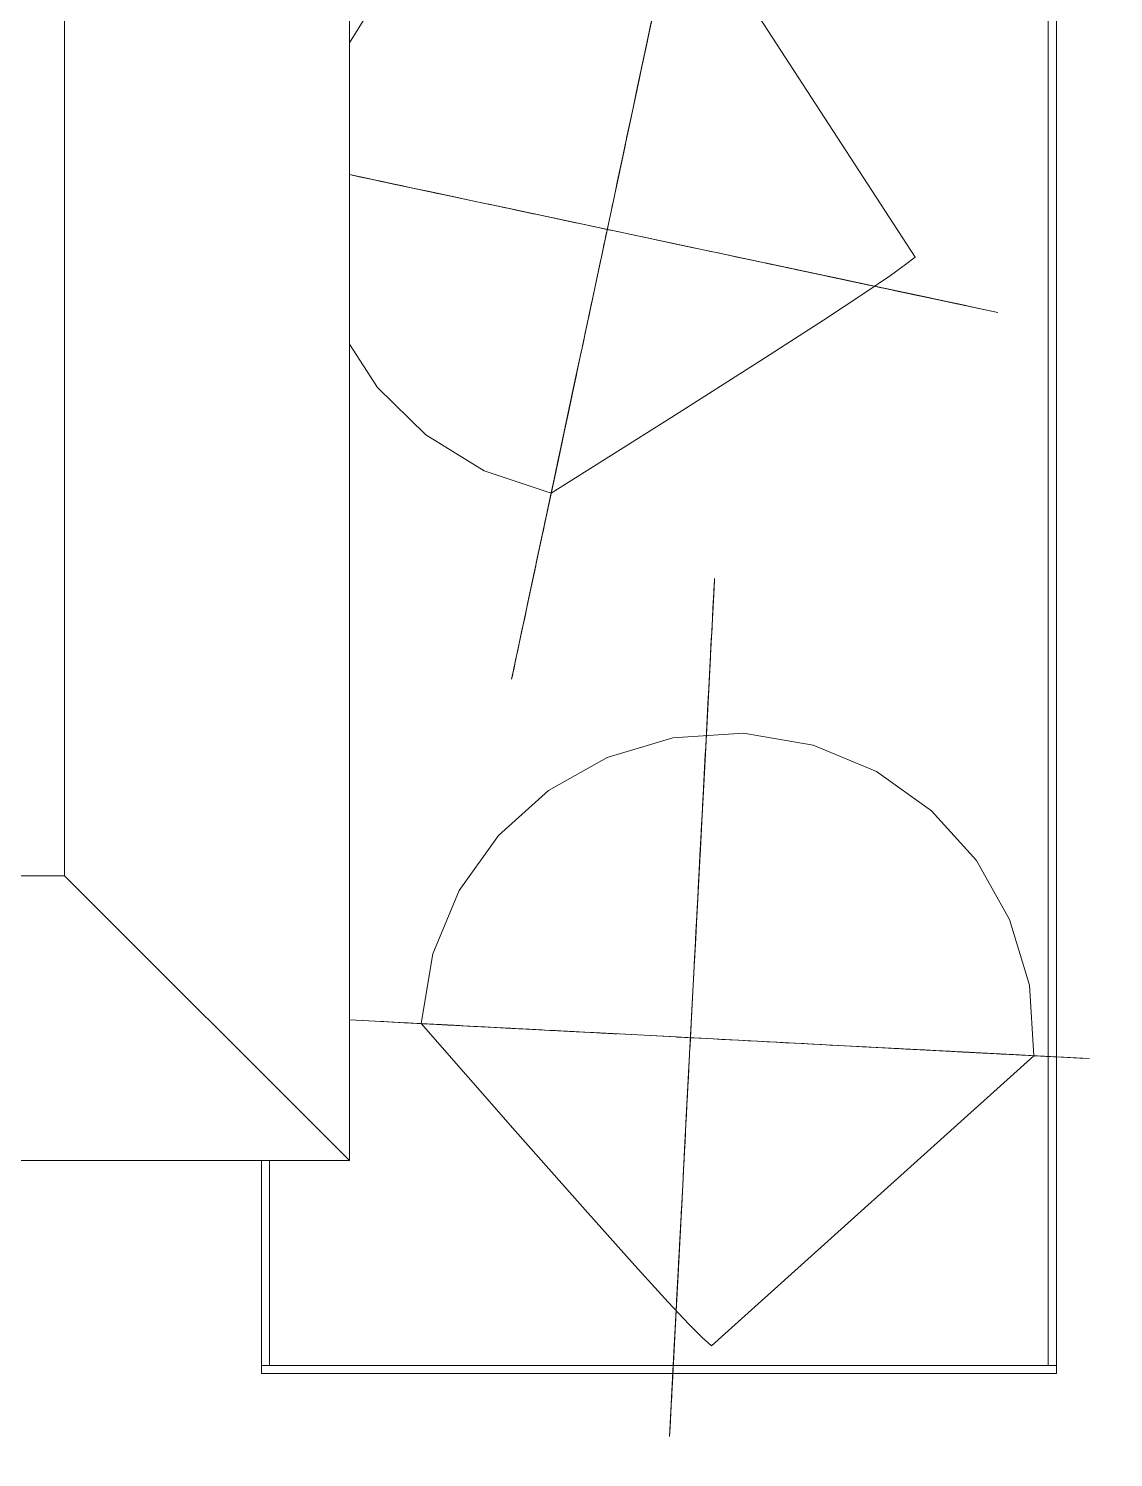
# Model space of a CAD drawing. Header units: inches. Extents: x -578 to 1873, y 397 to 1812.
# Drawn here: x 411 to 477.2, y 1370.8 to 1458 of the extents above; entities that cross this region are included whole.
import ezdxf

# ---------------------------------------------------------------- set-up
doc = ezdxf.new("R2010")
doc.units = ezdxf.units.IN
doc.header["$MEASUREMENT"] = 0
doc.layers.add('A-WALL', color=113, linetype='Continuous', lineweight=13)
doc.layers.add('L-PLNT', color=71, linetype='Continuous', lineweight=9)

# ---------------------------------------------------------------- blocks, each defined once
blk = doc.blocks.new('3D Cad File Example_dwg_RPC Shrub - Hydrangea 3_-9_-1394593-_3D_-V34-Level 1')
at = {"layer": 'L-PLNT'}
for p, q in [((2.256, 22.786), (2.256, 24.365)), ((2.256, 24.365), (2.256, 23.774)), ((2.256, 23.774), (2.256, 20.775)), ((2.256, 22.786), (2.256, 19.995)), ((2.256, 22.17), (2.256, 22.373)), ((2.256, 22.373), (2.256, 21.776)), ((2.256, 21.897), (2.256, 22.17)), ((2.256, 21.897), (2.256, 21.736)), ((2.256, 21.774), (2.256, 21.801)), ((2.256, 21.801), (2.256, 21.62)), ((2.256, 21.776), (2.256, 20.432)), ((2.256, 21.598), (2.256, 21.774)), ((2.256, 21.736), (2.256, 21.387)), ((2.256, 21.62), (2.256, 21.076)), ((2.256, 20.647), (2.256, 21.598)), ((2.256, 21.387), (2.256, 21.169)), ((2.256, 21.169), (2.256, 21.02)), ((2.256, 21.076), (2.256, 18.938)), ((2.256, 21.02), (2.256, 20.75)), ((2.256, 20.775), (2.256, 20.128)), ((2.256, 20.75), (2.256, 20.385)), ((2.256, 20.222), (2.256, 20.647)), ((2.256, 20.432), (2.256, 20.257)), ((2.256, 20.379), (2.256, 20.427)), ((2.256, 20.427), (2.256, 19.301)), ((2.256, 20.385), (2.256, 19.95)), ((2.256, 20.024), (2.256, 20.379)), ((2.256, 20.257), (2.256, 17.88)), ((2.256, 19.754), (2.256, 20.222)), ((2.256, 20.128), (2.256, 19.627)), ((2.256, 20.024), (2.256, 17.761)), ((2.256, 19.995), (2.256, 19.291)), ((2.256, 19.95), (2.256, 18.487)), ((2.256, 19.254), (2.256, 19.754)), ((2.256, 19.627), (2.256, 19.202)), ((2.256, 19.301), (2.256, 18.988)), ((2.256, 19.291), (2.256, 17.364)), ((2.256, 17.146), (2.256, 19.254)), ((2.256, 19.202), (2.256, 17.366)), ((2.256, 18.988), (2.256, 19.2)), ((2.256, 19.2), (2.256, 19.2)), ((2.256, 19.2), (2.256, 19.048)), ((0, 18.714), (-18.714, 0)), ((0.576, 18.234), (0, 18.714)), ((2.256, 19.048), (2.256, 18.533)), ((2.256, 18.487), (2.256, 18.938)), ((2.256, 18.533), (2.256, 18.294)), ((0.576, 18.234), (1.414, 17.48)), ((1.414, 17.48), (2.777, 16.178)), ((2.256, 18.294), (2.256, 18.147)), ((2.256, 18.147), (2.256, 18.038)), ((2.256, 18.038), (2.256, 17.936)), ((2.256, 17.936), (2.256, 17.834)), ((2.256, 17.761), (2.256, 17.88)), ((2.256, 17.834), (2.256, 17.724)), ((2.256, 17.724), (2.256, 17.6)), ((2.256, 17.6), (2.256, 17.453)), ((2.256, 17.453), (2.256, 17.277)), ((2.256, 17.366), (2.256, 16.963)), ((2.256, 17.364), (2.256, 16.662)), ((2.256, 17.277), (2.256, 17.07)), ((2.256, 17.103), (2.256, 17.221)), ((2.256, 17.221), (2.256, 17.016)), ((2.256, 16.998), (2.256, 17.146)), ((2.256, 17.103), (2.256, 16.72)), ((2.256, 17.07), (2.256, 16.962)), ((2.256, 17.016), (2.256, 13.16)), ((2.256, 16.767), (2.256, 16.998)), ((2.256, 16.963), (2.256, 16.619)), ((2.256, 16.962), (2.256, 16.92)), ((2.256, 16.92), (2.256, 16.913)), ((2.256, 16.913), (2.256, 16.908)), ((2.256, 16.908), (2.256, 16.871)), ((2.256, 16.871), (2.256, 16.77)), ((2.256, 16.77), (2.256, 16.281)), ((2.256, 16.619), (2.256, 16.767)), ((2.256, 16.72), (2.256, 14.646)), ((2.256, 16.662), (2.256, 15.867)), ((2.256, 15.989), (2.256, 16.318)), ((2.256, 16.318), (2.256, 14.119)), ((2.256, 16.281), (2.256, 15.823)), ((2.256, 9.851), (2.256, 16.093)), ((2.256, 16.093), (2.256, 15.588)), ((2.256, 14.387), (2.256, 15.989)), ((2.256, 15.867), (2.256, 15.819)), ((2.256, 15.823), (2.256, 15.372)), ((2.256, 15.819), (2.256, 15.437)), ((2.777, 16.178), (4.926, 14.053)), ((2.256, 15.588), (2.256, 14.441)), ((2.256, 15.437), (2.256, 14.387)), ((2.256, 15.372), (2.256, 14.905)), ((2.256, 14.905), (2.256, 14.396)), ((2.256, 14.646), (2.256, 13.16)), ((2.256, 14.069), (2.256, 14.589)), ((2.256, 14.589), (2.256, 14.319)), ((2.256, 11.731), (2.256, 14.441)), ((2.256, 14.396), (2.256, 13.822)), ((2.256, 14.319), (2.256, 13.631)), ((2.256, 14.119), (2.256, 13.769)), ((2.256, 14.069), (2.256, 13.606)), ((4.926, 14.053), (8.124, 10.831)), ((2.256, 13.16), (2.256, 13.822)), ((2.256, 13.769), (2.256, 13.431)), ((2.256, 13.631), (2.256, 12.669)), ((2.256, 13.606), (2.256, 11.731)), ((2.256, 12.142), (2.256, 13.431)), ((2.256, 13.16), (2.256, 12.738)), ((2.256, 12.738), (2.256, 12.418)), ((2.256, 12.669), (2.256, 9.008)), ((2.256, 12.418), (2.256, 12.128)), ((2.256, 11.818), (2.256, 12.142)), ((2.256, 12.128), (2.256, 11.797)), ((2.256, 11.765), (2.256, 11.882)), ((2.256, 11.882), (2.256, 11.818)), ((2.256, 11.797), (2.256, 11.354)), ((2.256, 10.91), (2.256, 11.765)), ((2.256, 11.354), (2.256, 10.73)), ((2.256, 10.649), (2.256, 10.91)), ((2.256, 9.851), (2.256, 10.73)), ((2.256, 10.497), (2.256, 10.649)), ((2.256, 10.169), (2.256, 10.497)), ((8.124, 10.831), (12.632, 6.238)), ((2.256, 10.169), (2.256, 9.434)), ((2.256, 9.434), (2.256, 6.395)), ((2.256, 9.008), (2.256, 8.518)), ((2.256, 8.518), (2.256, 8.004)), ((2.256, 8.004), (2.256, 7.47)), ((2.256, 7.47), (2.256, 6.92)), ((2.256, 6.92), (2.256, 6.359)), ((2.256, 6.395), (2.256, 5.274)), ((2.256, 6.359), (2.256, 5.789)), ((12.632, 6.238), (18.714, 0)), ((2.256, 5.216), (2.256, 5.789)), ((2.256, 5.274), (2.256, 4.683)), ((2.256, 5.216), (2.256, -6.293)), ((2.256, 4.683), (2.256, 4.096)), ((2.256, 4.096), (2.256, 3.519)), ((2.256, 3.519), (2.256, 2.955)), ((2.256, 2.955), (2.256, 2.41)), ((2.256, 2.41), (2.256, 1.888)), ((2.256, 1.395), (2.256, 1.888)), ((2.256, 0.637), (2.256, 1.407)), ((2.256, 1.407), (2.256, 1.395)), ((-20.53, 0), (-22.109, 0)), ((-22.109, 0), (-21.518, 0)), ((-21.518, 0), (-18.519, 0)), ((-20.53, 0), (-17.739, 0)), ((-19.914, 0), (-20.117, 0)), ((-20.117, 0), (-19.52, 0)), ((-19.641, 0), (-19.914, 0)), ((-19.641, 0), (-19.48, 0)), ((-19.518, 0), (-19.545, 0)), ((-19.545, 0), (-19.364, 0)), ((-19.52, 0), (-18.176, 0)), ((-19.342, 0), (-19.518, 0)), ((-19.48, 0), (-19.131, 0)), ((-19.364, 0), (-18.82, 0)), ((-18.391, 0), (-19.342, 0)), ((-19.131, 0), (-18.913, 0)), ((-18.913, 0), (-18.764, 0)), ((-18.82, 0), (-16.682, 0)), ((-18.764, 0), (-18.494, 0)), ((-18.714, 0), (-18.219, -4.288)), ((-18.519, 0), (-17.872, 0)), ((-18.494, 0), (-18.129, 0)), ((-17.966, 0), (-18.391, 0)), ((-18.176, 0), (-18.001, 0)), ((-18.129, 0), (-17.694, 0)), ((-17.498, 0), (-17.966, 0)), ((-17.872, 0), (-17.371, 0)), ((-17.739, 0), (-17.035, 0)), ((-17.694, 0), (-16.232, 0)), ((-16.998, 0), (-17.498, 0)), ((-17.371, 0), (-16.946, 0)), ((-17.035, 0), (-15.108, 0)), ((-14.89, 0), (-16.998, 0)), ((-16.946, 0), (-15.109, 0)), ((-16.232, 0), (-16.682, 0)), ((-15.109, 0), (-14.707, 0)), ((-15.108, 0), (-14.406, 0)), ((-14.742, 0), (-14.89, 0)), ((-14.511, 0), (-14.742, 0)), ((-14.707, 0), (-14.363, 0)), ((-14.363, 0), (-14.511, 0)), ((-14.406, 0), (-13.611, 0)), ((-13.733, 0), (-14.062, 0)), ((-14.062, 0), (-11.863, 0)), ((-12.131, 0), (-13.733, 0)), ((-13.611, 0), (-13.563, 0)), ((-13.563, 0), (-13.181, 0)), ((-13.181, 0), (-12.131, 0)), ((-11.863, 0), (-11.513, 0)), ((-11.513, 0), (-11.175, 0)), ((-9.886, 0), (-11.175, 0)), ((-9.562, 0), (-9.886, 0)), ((-9.509, 0), (-9.626, 0)), ((-9.626, 0), (-9.562, 0)), ((-8.654, 0), (-9.509, 0)), ((-8.393, 0), (-8.654, 0)), ((-8.241, 0), (-8.393, 0)), ((-7.913, 0), (-8.241, 0)), ((-7.913, 0), (-7.178, 0)), ((-7.178, 0), (-4.139, 0)), ((-4.139, 0), (-3.018, 0)), ((-3.018, 0), (-2.427, 0)), ((-2.427, 0), (-1.84, 0)), ((-1.84, 0), (-1.263, 0)), ((-1.263, 0), (-0.699, 0)), ((-0.699, 0), (-0.154, 0)), ((-0.154, 0), (0.367, 0)), ((0.861, 0), (0.367, 0)), ((1.619, 0), (0.849, 0)), ((0.849, 0), (0.861, 0)), ((1.651, 0), (1.607, 0)), ((1.607, 0), (1.619, 0)), ((1.651, 0), (1.724, 0)), ((2.278, 0), (1.724, 0)), ((2.256, 0.605), (2.256, 0.649)), ((2.256, 0.649), (2.256, 0.637)), ((2.256, 0.605), (2.256, 0.532)), ((2.256, -0.022), (2.256, 0.532)), ((2.626, 0), (2.278, 0)), ((3.083, 0), (2.626, 0)), ((3.057, 0), (3.083, 0)), ((3.057, 0), (3.117, 0)), ((3.117, 0), (3.873, 0)), ((3.873, 0), (4.31, 0)), ((7, 0), (4.31, 0)), ((7.051, 0), (7, 0)), ((7.101, 0), (7.051, 0)), ((7.167, 0), (7.099, 0)), ((7.099, 0), (7.445, 0)), ((7.141, 0), (7.101, 0)), ((7.167, 0), (7.141, 0)), ((7.445, 0), (7.645, 0)), ((7.645, 0), (7.961, 0)), ((7.961, 0), (8.356, 0)), ((9.235, 0), (8.356, 0)), ((9.645, 0), (9.235, 0)), ((9.987, 0), (9.645, 0)), ((13.468, 0), (9.987, 0)), ((13.413, 0), (12.961, 0)), ((12.961, 0), (13.006, 0)), ((13.235, 0), (13.006, 0)), ((13.339, 0), (13.235, 0)), ((13.558, 0), (13.339, 0)), ((15.867, 0), (13.376, 0)), ((13.376, 0), (13.413, 0)), ((13.468, 0), (13.686, 0)), ((14.799, 0), (13.558, 0)), ((17.371, 0), (13.686, 0)), ((15.002, 0), (14.799, 0)), ((15.516, 0), (15.002, 0)), ((15.266, 0), (15.868, 0)), ((15.516, 0), (17.678, 0)), ((16.705, 0), (15.867, 0)), ((16.172, 0), (15.868, 0)), ((16.6, 0), (16.172, 0)), ((16.483, 0), (16.179, 0)), ((16.351, 0), (16.179, 0)), ((16.888, 0), (16.351, 0)), ((16.692, 0), (16.483, 0)), ((17.183, 0), (16.6, 0)), ((17.071, 0), (16.692, 0)), ((17.467, 0), (16.705, 0)), ((18.609, 0), (16.888, 0)), ((17.106, 0), (17.058, 0)), ((17.058, 0), (17.154, 0)), ((19.168, 0), (17.071, 0)), ((17.32, 0), (17.106, 0)), ((17.154, 0), (17.371, 0)), ((17.402, 0), (17.183, 0)), ((17.721, 0), (17.32, 0)), ((17.675, 0), (17.402, 0)), ((19.766, 0), (17.467, 0)), ((18.943, 0), (17.675, 0)), ((20.379, 0), (17.678, 0)), ((18.333, 0), (17.721, 0)), ((18.714, 0), (18.219, -4.288)), ((18.333, 0), (19.176, 0)), ((20.454, 0), (18.609, 0)), ((19.214, 0), (18.943, 0)), ((19.56, 0), (19.168, 0)), ((19.176, 0), (19.472, 0)), ((23.06, 0), (19.214, 0)), ((19.472, 0), (19.638, 0)), ((19.989, 0), (19.56, 0)), ((19.638, 0), (19.853, 0)), ((19.853, 0), (19.766, 0)), ((25.507, 0), (19.989, 0)), ((20.419, 0), (20.379, 0)), ((20.419, 0), (21.097, 0)), ((20.454, 0), (20.986, 0)), ((20.986, 0), (21.166, 0)), ((21.166, 0), (21.097, 0)), ((23.237, 0), (23.06, 0)), ((24.87, 0), (23.237, 0)), ((28.964, 0), (24.87, 0)), ((25.718, 0), (25.507, 0)), ((26.162, 0), (25.718, 0)), ((26.579, 0), (26.162, 0)), ((26.977, 0), (26.579, 0)), ((27.362, 0), (26.977, 0)), ((28.501, 0), (27.362, 0)), ((29.13, 0), (28.501, 0)), ((29.757, 0), (28.964, 0)), ((29.433, 0), (29.13, 0)), ((29.702, 0), (29.403, 0)), ((29.403, 0), (29.611, 0)), ((29.854, 0), (29.433, 0)), ((30.098, 0), (29.611, 0)), ((29.702, 0), (29.854, 0)), ((29.757, 0), (30.306, 0)), ((30.306, 0), (30.098, 0)), ((-18.123, 0), (-18.171, 0)), ((-18.171, 0), (-17.045, 0)), ((-17.768, 0), (-18.123, 0)), ((-18.001, 0), (-15.624, 0)), ((-17.768, 0), (-15.505, 0)), ((-17.045, 0), (-16.732, 0)), ((-16.732, 0), (-16.944, 0)), ((-16.944, 0), (-16.944, 0)), ((-16.944, 0), (-16.792, 0)), ((-16.792, 0), (-16.277, 0)), ((-16.277, 0), (-16.038, 0)), ((-16.038, 0), (-15.891, 0)), ((-15.891, 0), (-15.782, 0)), ((-15.782, 0), (-15.68, 0)), ((-15.68, 0), (-15.578, 0)), ((-15.505, 0), (-15.624, 0)), ((-15.578, 0), (-15.468, 0)), ((-15.468, 0), (-15.344, 0)), ((-15.344, 0), (-15.197, 0)), ((-15.197, 0), (-15.021, 0)), ((-15.021, 0), (-14.814, 0)), ((-14.847, 0), (-14.965, 0)), ((-14.965, 0), (-14.76, 0)), ((-14.847, 0), (-14.464, 0)), ((-14.814, 0), (-14.706, 0)), ((-14.76, 0), (-10.904, 0)), ((-14.706, 0), (-14.664, 0)), ((-14.664, 0), (-14.657, 0)), ((-14.657, 0), (-14.652, 0)), ((-14.652, 0), (-14.615, 0)), ((-14.615, 0), (-14.514, 0)), ((-14.514, 0), (-14.025, 0)), ((-14.464, 0), (-12.39, 0)), ((-14.025, 0), (-13.567, 0)), ((-7.595, 0), (-13.837, 0)), ((-13.837, 0), (-13.332, 0)), ((-13.567, 0), (-13.116, 0)), ((-13.332, 0), (-12.185, 0)), ((-13.116, 0), (-12.648, 0)), ((-12.648, 0), (-12.14, 0)), ((-12.39, 0), (-10.904, 0)), ((-11.813, 0), (-12.333, 0)), ((-12.333, 0), (-12.063, 0)), ((-9.475, 0), (-12.185, 0)), ((-12.14, 0), (-11.566, 0)), ((-12.063, 0), (-11.375, 0)), ((-11.813, 0), (-11.35, 0)), ((-10.904, 0), (-11.566, 0)), ((-11.375, 0), (-10.413, 0)), ((-11.35, 0), (-9.475, 0)), ((-10.904, 0), (-10.482, 0)), ((-10.482, 0), (-10.162, 0)), ((-10.413, 0), (-6.753, 0)), ((-10.162, 0), (-9.872, 0)), ((-9.872, 0), (-9.541, 0)), ((-9.541, 0), (-9.098, 0)), ((-9.098, 0), (-8.474, 0)), ((-7.595, 0), (-8.474, 0)), ((-6.753, 0), (-6.262, 0)), ((-6.262, 0), (-5.748, 0)), ((-5.748, 0), (-5.214, 0)), ((-5.214, 0), (-4.664, 0)), ((-4.664, 0), (-4.103, 0)), ((-4.103, 0), (-3.533, 0)), ((-2.96, 0), (-3.533, 0)), ((-2.96, 0), (8.549, 0)), ((2.256, -0.37), (2.256, -0.022)), ((2.256, -0.827), (2.256, -0.37)), ((2.256, -0.801), (2.256, -0.827)), ((2.256, -0.801), (2.256, -0.861)), ((2.256, -0.861), (2.256, -1.617)), ((6.939, 0), (6.745, 0)), ((6.745, 0), (6.749, 0)), ((6.749, 0), (7.061, 0)), ((8.363, 0), (6.939, 0)), ((7.061, 0), (7.298, 0)), ((7.298, 0), (7.499, 0)), ((7.499, 0), (7.701, 0)), ((7.701, 0), (7.944, 0)), ((7.944, 0), (8.266, 0)), ((8.266, 0), (8.704, 0)), ((8.549, 0), (8.363, 0)), ((8.704, 0), (9.059, 0)), ((9.364, 0), (9.059, 0)), ((10.178, 0), (9.364, 0)), ((10.483, 0), (10.178, 0)), ((10.838, 0), (10.483, 0)), ((12.5, 0), (10.838, 0)), ((11.779, 0), (11.318, 0)), ((11.318, 0), (11.702, 0)), ((11.702, 0), (12.17, 0)), ((12.083, 0), (11.779, 0)), ((12.767, 0), (12.083, 0)), ((12.708, 0), (12.17, 0)), ((12.94, 0), (12.5, 0)), ((12.708, 0), (15.266, 0)), ((13.157, 0), (12.767, 0)), ((13.361, 0), (12.94, 0)), ((13.748, 0), (13.157, 0)), ((13.361, 0), (13.748, 0)), ((2.256, -1.617), (2.256, -2.054)), ((2.256, -4.744), (2.256, -2.054)), ((-18.219, -4.288), (-16.81, -8.226)), ((18.219, -4.288), (16.81, -8.226)), ((2.256, -4.683), (2.256, -4.489)), ((2.256, -4.489), (2.256, -4.493)), ((2.256, -4.493), (2.256, -4.805)), ((2.256, -6.107), (2.256, -4.683)), ((2.256, -4.795), (2.256, -4.744)), ((2.256, -4.845), (2.256, -4.795)), ((2.256, -4.805), (2.256, -5.042)), ((2.256, -4.911), (2.256, -4.843)), ((2.256, -4.843), (2.256, -5.189)), ((2.256, -4.885), (2.256, -4.845)), ((2.256, -4.911), (2.256, -4.885)), ((2.256, -5.042), (2.256, -5.243)), ((2.256, -5.189), (2.256, -5.389)), ((2.256, -5.243), (2.256, -5.445)), ((2.256, -5.389), (2.256, -5.705)), ((2.256, -5.445), (2.256, -5.688)), ((2.256, -5.688), (2.256, -6.01)), ((2.256, -5.705), (2.256, -6.1)), ((2.256, -6.01), (2.256, -6.448)), ((2.256, -6.979), (2.256, -6.1)), ((2.256, -6.293), (2.256, -6.107)), ((2.256, -6.448), (2.256, -6.803)), ((2.256, -7.108), (2.256, -6.803)), ((2.256, -7.389), (2.256, -6.979)), ((2.256, -7.922), (2.256, -7.108)), ((2.256, -7.732), (2.256, -7.389)), ((2.256, -11.212), (2.256, -7.732)), ((-16.81, -8.226), (-14.6, -11.701)), ((2.256, -8.227), (2.256, -7.922)), ((2.256, -8.582), (2.256, -8.227)), ((2.256, -10.244), (2.256, -8.582)), ((14.6, -11.701), (16.81, -8.226)), ((2.256, -9.523), (2.256, -9.062)), ((2.256, -9.062), (2.256, -9.446)), ((2.256, -9.446), (2.256, -9.914)), ((2.256, -9.827), (2.256, -9.523)), ((2.256, -10.511), (2.256, -9.827)), ((2.256, -10.452), (2.256, -9.914)), ((2.256, -10.684), (2.256, -10.244)), ((2.256, -10.452), (2.256, -13.01)), ((2.256, -10.901), (2.256, -10.511)), ((2.256, -11.105), (2.256, -10.684)), ((2.256, -11.157), (2.256, -10.705)), ((2.256, -10.705), (2.256, -10.75)), ((2.256, -10.979), (2.256, -10.75)), ((2.256, -11.491), (2.256, -10.901)), ((2.256, -11.083), (2.256, -10.979)), ((2.256, -11.302), (2.256, -11.083)), ((2.256, -11.105), (2.256, -11.491)), ((2.256, -13.611), (2.256, -11.12)), ((2.256, -11.12), (2.256, -11.157)), ((2.256, -11.212), (2.256, -11.43)), ((2.256, -12.543), (2.256, -11.302)), ((-14.6, -11.701), (-11.701, -14.6)), ((2.256, -15.115), (2.256, -11.43)), ((12.376, -13.924), (14.6, -11.701)), ((2.256, -12.746), (2.256, -12.543)), ((2.256, -13.26), (2.256, -12.746)), ((2.256, -13.01), (2.256, -13.612)), ((2.256, -13.26), (2.256, -15.422)), ((2.256, -14.448), (2.256, -13.611)), ((2.256, -13.916), (2.256, -13.612)), ((2.256, -14.344), (2.256, -13.916)), ((2.256, -14.227), (2.256, -13.923)), ((2.256, -14.095), (2.256, -13.923)), ((-11.701, -14.6), (-8.226, -16.81)), ((2.256, -14.632), (2.256, -14.095)), ((2.256, -14.436), (2.256, -14.227)), ((2.256, -14.927), (2.256, -14.344)), ((2.256, -14.815), (2.256, -14.436)), ((2.256, -15.211), (2.256, -14.448)), ((2.256, -16.075), (2.256, -14.632)), ((2.256, -14.85), (2.256, -14.802)), ((2.256, -14.802), (2.256, -14.898)), ((2.256, -16.075), (2.256, -14.815)), ((2.256, -15.064), (2.256, -14.85)), ((2.256, -14.898), (2.256, -15.115)), ((2.256, -15.147), (2.256, -14.927)), ((2.256, -15.465), (2.256, -15.064)), ((2.256, -15.419), (2.256, -15.147)), ((2.256, -16.075), (2.256, -15.211)), ((2.256, -16.075), (2.256, -15.419)), ((2.256, -16.075), (2.256, -15.422)), ((2.256, -16.075), (2.256, -15.465)), ((-8.226, -16.81), (-5.608, -17.747))]:
    blk.add_line(p, q, dxfattribs=at)
blk = doc.blocks.new('3D Cad File Example_dwg_RPC Shrub - Hydrangea 3_-9_-1394593-_3D_-V40-Level 1')
at = {"layer": 'L-PLNT'}
for p, q in [((2.256, 22.786), (2.256, 24.365)), ((2.256, 24.365), (2.256, 23.774)), ((2.256, 23.774), (2.256, 20.775)), ((2.256, 22.786), (2.256, 19.995)), ((2.256, 22.17), (2.256, 22.373)), ((2.256, 22.373), (2.256, 21.776)), ((2.256, 21.897), (2.256, 22.17)), ((2.256, 21.897), (2.256, 21.736)), ((2.256, 21.774), (2.256, 21.801)), ((2.256, 21.801), (2.256, 21.62)), ((2.256, 21.776), (2.256, 20.432)), ((2.256, 21.598), (2.256, 21.774)), ((2.256, 21.736), (2.256, 21.387)), ((2.256, 21.62), (2.256, 21.076)), ((2.256, 20.647), (2.256, 21.598)), ((2.256, 21.387), (2.256, 21.169)), ((2.256, 21.169), (2.256, 21.02)), ((2.256, 21.076), (2.256, 18.938)), ((2.256, 21.02), (2.256, 20.75)), ((2.256, 20.775), (2.256, 20.128)), ((2.256, 20.75), (2.256, 20.385)), ((2.256, 20.222), (2.256, 20.647)), ((2.256, 20.432), (2.256, 20.257)), ((2.256, 20.379), (2.256, 20.427)), ((2.256, 20.427), (2.256, 19.301)), ((2.256, 20.385), (2.256, 19.95)), ((2.256, 20.024), (2.256, 20.379)), ((2.256, 20.257), (2.256, 17.88)), ((2.256, 19.754), (2.256, 20.222)), ((2.256, 20.128), (2.256, 19.627)), ((2.256, 20.024), (2.256, 17.761)), ((2.256, 19.995), (2.256, 19.291)), ((2.256, 19.95), (2.256, 18.487)), ((2.256, 19.254), (2.256, 19.754)), ((2.256, 19.627), (2.256, 19.202)), ((2.256, 19.301), (2.256, 18.988)), ((2.256, 19.291), (2.256, 17.364)), ((2.256, 17.146), (2.256, 19.254)), ((2.256, 19.202), (2.256, 17.366)), ((2.256, 18.988), (2.256, 19.2)), ((2.256, 19.2), (2.256, 19.2)), ((2.256, 19.2), (2.256, 19.048)), ((0, 18.714), (-18.714, 0)), ((0.576, 18.234), (0, 18.714)), ((2.256, 19.048), (2.256, 18.533)), ((2.256, 18.487), (2.256, 18.938)), ((2.256, 18.533), (2.256, 18.294)), ((0.576, 18.234), (1.414, 17.48)), ((1.414, 17.48), (2.777, 16.178)), ((2.256, 18.294), (2.256, 18.147)), ((2.256, 18.147), (2.256, 18.038)), ((2.256, 18.038), (2.256, 17.936)), ((2.256, 17.936), (2.256, 17.834)), ((2.256, 17.761), (2.256, 17.88)), ((2.256, 17.834), (2.256, 17.724)), ((2.256, 17.724), (2.256, 17.6)), ((2.256, 17.6), (2.256, 17.453)), ((2.256, 17.453), (2.256, 17.277)), ((2.256, 17.366), (2.256, 16.963)), ((2.256, 17.364), (2.256, 16.662)), ((2.256, 17.277), (2.256, 17.07)), ((2.256, 17.103), (2.256, 17.221)), ((2.256, 17.221), (2.256, 17.016)), ((2.256, 16.998), (2.256, 17.146)), ((2.256, 17.103), (2.256, 16.72)), ((2.256, 17.07), (2.256, 16.962)), ((2.256, 17.016), (2.256, 13.16)), ((2.256, 16.767), (2.256, 16.998)), ((2.256, 16.963), (2.256, 16.619)), ((2.256, 16.962), (2.256, 16.92)), ((2.256, 16.92), (2.256, 16.913)), ((2.256, 16.913), (2.256, 16.908)), ((2.256, 16.908), (2.256, 16.871)), ((2.256, 16.871), (2.256, 16.77)), ((2.256, 16.77), (2.256, 16.281)), ((2.256, 16.619), (2.256, 16.767)), ((2.256, 16.72), (2.256, 14.646)), ((2.256, 16.662), (2.256, 15.867)), ((2.256, 15.989), (2.256, 16.318)), ((2.256, 16.318), (2.256, 14.119)), ((2.256, 16.281), (2.256, 15.823)), ((2.256, 9.851), (2.256, 16.093)), ((2.256, 16.093), (2.256, 15.588)), ((2.256, 14.387), (2.256, 15.989)), ((2.256, 15.867), (2.256, 15.819)), ((2.256, 15.823), (2.256, 15.372)), ((2.256, 15.819), (2.256, 15.437)), ((2.777, 16.178), (4.926, 14.053)), ((2.256, 15.588), (2.256, 14.441)), ((2.256, 15.437), (2.256, 14.387)), ((2.256, 15.372), (2.256, 14.905)), ((2.256, 14.905), (2.256, 14.396)), ((2.256, 14.646), (2.256, 13.16)), ((2.256, 14.069), (2.256, 14.589)), ((2.256, 14.589), (2.256, 14.319)), ((2.256, 11.731), (2.256, 14.441)), ((2.256, 14.396), (2.256, 13.822)), ((2.256, 14.319), (2.256, 13.631)), ((2.256, 14.119), (2.256, 13.769)), ((2.256, 14.069), (2.256, 13.606)), ((4.926, 14.053), (8.124, 10.831)), ((2.256, 13.16), (2.256, 13.822)), ((2.256, 13.769), (2.256, 13.431)), ((2.256, 13.631), (2.256, 12.669)), ((2.256, 13.606), (2.256, 11.731)), ((2.256, 12.142), (2.256, 13.431)), ((2.256, 13.16), (2.256, 12.738)), ((2.256, 12.738), (2.256, 12.418)), ((2.256, 12.669), (2.256, 9.008)), ((2.256, 12.418), (2.256, 12.128)), ((2.256, 11.818), (2.256, 12.142)), ((2.256, 12.128), (2.256, 11.797)), ((2.256, 11.765), (2.256, 11.882)), ((2.256, 11.882), (2.256, 11.818)), ((2.256, 11.797), (2.256, 11.354)), ((2.256, 10.91), (2.256, 11.765)), ((2.256, 11.354), (2.256, 10.73)), ((2.256, 10.649), (2.256, 10.91)), ((2.256, 9.851), (2.256, 10.73)), ((2.256, 10.497), (2.256, 10.649)), ((2.256, 10.169), (2.256, 10.497)), ((8.124, 10.831), (12.632, 6.238)), ((2.256, 10.169), (2.256, 9.434)), ((2.256, 9.434), (2.256, 6.395)), ((2.256, 9.008), (2.256, 8.518)), ((2.256, 8.518), (2.256, 8.004)), ((2.256, 8.004), (2.256, 7.47)), ((2.256, 7.47), (2.256, 6.92)), ((2.256, 6.92), (2.256, 6.359)), ((2.256, 6.395), (2.256, 5.274)), ((2.256, 6.359), (2.256, 5.789)), ((12.632, 6.238), (18.714, 0)), ((2.256, 5.216), (2.256, 5.789)), ((2.256, 5.274), (2.256, 4.683)), ((2.256, 5.216), (2.256, -6.293)), ((2.256, 4.683), (2.256, 4.096)), ((2.256, 4.096), (2.256, 3.519)), ((2.256, 3.519), (2.256, 2.955)), ((2.256, 2.955), (2.256, 2.41)), ((2.256, 2.41), (2.256, 1.888)), ((2.256, 1.395), (2.256, 1.888)), ((2.256, 0.637), (2.256, 1.407)), ((2.256, 1.407), (2.256, 1.395)), ((-20.53, 0), (-22.109, 0)), ((-22.109, 0), (-21.518, 0)), ((-21.518, 0), (-18.519, 0)), ((-20.53, 0), (-17.739, 0)), ((-19.914, 0), (-20.117, 0)), ((-20.117, 0), (-19.52, 0)), ((-19.641, 0), (-19.914, 0)), ((-19.641, 0), (-19.48, 0)), ((-19.518, 0), (-19.545, 0)), ((-19.545, 0), (-19.364, 0)), ((-19.52, 0), (-18.176, 0)), ((-19.342, 0), (-19.518, 0)), ((-19.48, 0), (-19.131, 0)), ((-19.364, 0), (-18.82, 0)), ((-18.391, 0), (-19.342, 0)), ((-19.131, 0), (-18.913, 0)), ((-18.913, 0), (-18.764, 0)), ((-18.82, 0), (-16.682, 0)), ((-18.764, 0), (-18.494, 0)), ((-18.519, 0), (-17.872, 0)), ((-18.494, 0), (-18.129, 0)), ((-17.966, 0), (-18.391, 0)), ((-18.176, 0), (-18.001, 0)), ((-18.129, 0), (-17.694, 0)), ((-17.498, 0), (-17.966, 0)), ((-17.872, 0), (-17.371, 0)), ((-17.739, 0), (-17.035, 0)), ((-17.694, 0), (-16.232, 0)), ((-16.998, 0), (-17.498, 0)), ((-17.371, 0), (-16.946, 0)), ((-17.035, 0), (-15.108, 0)), ((-14.89, 0), (-16.998, 0)), ((-16.946, 0), (-15.109, 0)), ((-16.232, 0), (-16.682, 0)), ((-15.109, 0), (-14.707, 0)), ((-15.108, 0), (-14.406, 0)), ((-14.742, 0), (-14.89, 0)), ((-14.511, 0), (-14.742, 0)), ((-14.707, 0), (-14.363, 0)), ((-14.363, 0), (-14.511, 0)), ((-14.406, 0), (-13.611, 0)), ((-13.733, 0), (-14.062, 0)), ((-14.062, 0), (-11.863, 0)), ((-12.131, 0), (-13.733, 0)), ((-13.611, 0), (-13.563, 0)), ((-13.563, 0), (-13.181, 0)), ((-13.181, 0), (-12.131, 0)), ((-11.863, 0), (-11.513, 0)), ((-11.513, 0), (-11.175, 0)), ((-9.886, 0), (-11.175, 0)), ((-9.562, 0), (-9.886, 0)), ((-9.509, 0), (-9.626, 0)), ((-9.626, 0), (-9.562, 0)), ((-8.654, 0), (-9.509, 0)), ((-8.393, 0), (-8.654, 0)), ((-8.241, 0), (-8.393, 0)), ((-7.913, 0), (-8.241, 0)), ((-7.913, 0), (-7.178, 0)), ((-7.178, 0), (-4.139, 0)), ((-4.139, 0), (-3.018, 0)), ((-3.018, 0), (-2.427, 0)), ((-2.427, 0), (-1.84, 0)), ((-1.84, 0), (-1.263, 0)), ((-1.263, 0), (-0.699, 0)), ((-0.699, 0), (-0.154, 0)), ((-0.154, 0), (0.367, 0)), ((0.861, 0), (0.367, 0)), ((1.619, 0), (0.849, 0)), ((0.849, 0), (0.861, 0)), ((1.651, 0), (1.607, 0)), ((1.607, 0), (1.619, 0)), ((1.651, 0), (1.724, 0)), ((2.278, 0), (1.724, 0)), ((2.256, 0.605), (2.256, 0.649)), ((2.256, 0.649), (2.256, 0.637)), ((2.256, 0.605), (2.256, 0.532)), ((2.256, -0.022), (2.256, 0.532)), ((2.626, 0), (2.278, 0)), ((3.083, 0), (2.626, 0)), ((3.057, 0), (3.083, 0)), ((3.057, 0), (3.117, 0)), ((3.117, 0), (3.873, 0)), ((3.873, 0), (4.31, 0)), ((7, 0), (4.31, 0)), ((7.051, 0), (7, 0)), ((7.101, 0), (7.051, 0)), ((7.167, 0), (7.099, 0)), ((7.099, 0), (7.445, 0)), ((7.141, 0), (7.101, 0)), ((7.167, 0), (7.141, 0)), ((7.445, 0), (7.645, 0)), ((7.645, 0), (7.961, 0)), ((7.961, 0), (8.356, 0)), ((9.235, 0), (8.356, 0)), ((9.645, 0), (9.235, 0)), ((9.987, 0), (9.645, 0)), ((13.468, 0), (9.987, 0)), ((13.413, 0), (12.961, 0)), ((12.961, 0), (13.006, 0)), ((13.235, 0), (13.006, 0)), ((13.339, 0), (13.235, 0)), ((13.558, 0), (13.339, 0)), ((15.867, 0), (13.376, 0)), ((13.376, 0), (13.413, 0)), ((13.468, 0), (13.686, 0)), ((14.799, 0), (13.558, 0)), ((17.371, 0), (13.686, 0)), ((15.002, 0), (14.799, 0)), ((15.516, 0), (15.002, 0)), ((15.266, 0), (15.868, 0)), ((15.516, 0), (17.678, 0)), ((16.705, 0), (15.867, 0)), ((16.172, 0), (15.868, 0)), ((16.6, 0), (16.172, 0)), ((16.483, 0), (16.179, 0)), ((16.351, 0), (16.179, 0)), ((16.888, 0), (16.351, 0)), ((16.692, 0), (16.483, 0)), ((17.183, 0), (16.6, 0)), ((17.071, 0), (16.692, 0)), ((17.467, 0), (16.705, 0)), ((18.609, 0), (16.888, 0)), ((17.106, 0), (17.058, 0)), ((17.058, 0), (17.154, 0)), ((19.168, 0), (17.071, 0)), ((17.32, 0), (17.106, 0)), ((17.154, 0), (17.371, 0)), ((17.402, 0), (17.183, 0)), ((17.721, 0), (17.32, 0)), ((17.675, 0), (17.402, 0)), ((19.766, 0), (17.467, 0)), ((18.943, 0), (17.675, 0)), ((20.379, 0), (17.678, 0)), ((18.333, 0), (17.721, 0)), ((18.714, 0), (18.219, -4.288)), ((18.333, 0), (19.176, 0)), ((20.454, 0), (18.609, 0)), ((19.214, 0), (18.943, 0)), ((19.56, 0), (19.168, 0)), ((19.176, 0), (19.472, 0)), ((23.06, 0), (19.214, 0)), ((19.472, 0), (19.638, 0)), ((19.989, 0), (19.56, 0)), ((19.638, 0), (19.853, 0)), ((19.853, 0), (19.766, 0)), ((23.085, 0), (19.989, 0)), ((20.419, 0), (20.379, 0)), ((20.419, 0), (21.097, 0)), ((20.454, 0), (20.986, 0)), ((20.986, 0), (21.166, 0)), ((21.166, 0), (21.097, 0)), ((-18.714, 0), (-18.219, -4.288)), ((-18.123, 0), (-18.171, 0)), ((-18.171, 0), (-17.045, 0)), ((-17.768, 0), (-18.123, 0)), ((-18.001, 0), (-15.624, 0)), ((-17.768, 0), (-15.505, 0)), ((-17.045, 0), (-16.732, 0)), ((-16.732, 0), (-16.944, 0)), ((-16.944, 0), (-16.944, 0)), ((-16.944, 0), (-16.792, 0)), ((-16.792, 0), (-16.277, 0)), ((-16.277, 0), (-16.038, 0)), ((-16.038, 0), (-15.891, 0)), ((-15.891, 0), (-15.782, 0)), ((-15.782, 0), (-15.68, 0)), ((-15.68, 0), (-15.578, 0)), ((-15.505, 0), (-15.624, 0)), ((-15.578, 0), (-15.468, 0)), ((-15.468, 0), (-15.344, 0)), ((-15.344, 0), (-15.197, 0)), ((-15.197, 0), (-15.021, 0)), ((-15.021, 0), (-14.814, 0)), ((-14.847, 0), (-14.965, 0)), ((-14.965, 0), (-14.76, 0)), ((-14.847, 0), (-14.464, 0)), ((-14.814, 0), (-14.706, 0)), ((-14.76, 0), (-10.904, 0)), ((-14.706, 0), (-14.664, 0)), ((-14.664, 0), (-14.657, 0)), ((-14.657, 0), (-14.652, 0)), ((-14.652, 0), (-14.615, 0)), ((-14.615, 0), (-14.514, 0)), ((-14.514, 0), (-14.025, 0)), ((-14.464, 0), (-12.39, 0)), ((-14.025, 0), (-13.567, 0)), ((-7.595, 0), (-13.837, 0)), ((-13.837, 0), (-13.332, 0)), ((-13.567, 0), (-13.116, 0)), ((-13.332, 0), (-12.185, 0)), ((-13.116, 0), (-12.648, 0)), ((-12.648, 0), (-12.14, 0)), ((-12.39, 0), (-10.904, 0)), ((-11.813, 0), (-12.333, 0)), ((-12.333, 0), (-12.063, 0)), ((-9.475, 0), (-12.185, 0)), ((-12.14, 0), (-11.566, 0)), ((-12.063, 0), (-11.375, 0)), ((-11.813, 0), (-11.35, 0)), ((-10.904, 0), (-11.566, 0)), ((-11.375, 0), (-10.413, 0)), ((-11.35, 0), (-9.475, 0)), ((-10.904, 0), (-10.482, 0)), ((-10.482, 0), (-10.162, 0)), ((-10.413, 0), (-6.753, 0)), ((-10.162, 0), (-9.872, 0)), ((-9.872, 0), (-9.541, 0)), ((-9.541, 0), (-9.098, 0)), ((-9.098, 0), (-8.474, 0)), ((-7.595, 0), (-8.474, 0)), ((-6.753, 0), (-6.262, 0)), ((-6.262, 0), (-5.748, 0)), ((-5.748, 0), (-5.214, 0)), ((-5.214, 0), (-4.664, 0)), ((-4.664, 0), (-4.103, 0)), ((-4.103, 0), (-3.533, 0)), ((-2.96, 0), (-3.533, 0)), ((-2.96, 0), (8.549, 0)), ((2.256, -0.37), (2.256, -0.022)), ((2.256, -0.827), (2.256, -0.37)), ((2.256, -0.801), (2.256, -0.827)), ((2.256, -0.801), (2.256, -0.861)), ((2.256, -0.861), (2.256, -1.617)), ((6.939, 0), (6.745, 0)), ((6.745, 0), (6.749, 0)), ((6.749, 0), (7.061, 0)), ((8.363, 0), (6.939, 0)), ((7.061, 0), (7.298, 0)), ((7.298, 0), (7.499, 0)), ((7.499, 0), (7.701, 0)), ((7.701, 0), (7.944, 0)), ((7.944, 0), (8.266, 0)), ((8.266, 0), (8.704, 0)), ((8.549, 0), (8.363, 0)), ((8.704, 0), (9.059, 0)), ((9.364, 0), (9.059, 0)), ((10.178, 0), (9.364, 0)), ((10.483, 0), (10.178, 0)), ((10.838, 0), (10.483, 0)), ((12.5, 0), (10.838, 0)), ((11.779, 0), (11.318, 0)), ((11.318, 0), (11.702, 0)), ((11.702, 0), (12.17, 0)), ((12.083, 0), (11.779, 0)), ((12.767, 0), (12.083, 0)), ((12.708, 0), (12.17, 0)), ((12.94, 0), (12.5, 0)), ((12.708, 0), (15.266, 0)), ((13.157, 0), (12.767, 0)), ((13.361, 0), (12.94, 0)), ((13.748, 0), (13.157, 0)), ((13.361, 0), (13.748, 0)), ((2.256, -1.617), (2.256, -2.054)), ((2.256, -4.744), (2.256, -2.054)), ((-18.219, -4.288), (-16.81, -8.226)), ((18.219, -4.288), (16.81, -8.226)), ((2.256, -4.683), (2.256, -4.489)), ((2.256, -4.489), (2.256, -4.493)), ((2.256, -4.493), (2.256, -4.805)), ((2.256, -6.107), (2.256, -4.683)), ((2.256, -4.795), (2.256, -4.744)), ((2.256, -4.845), (2.256, -4.795)), ((2.256, -4.805), (2.256, -5.042)), ((2.256, -4.911), (2.256, -4.843)), ((2.256, -4.843), (2.256, -5.189)), ((2.256, -4.885), (2.256, -4.845)), ((2.256, -4.911), (2.256, -4.885)), ((2.256, -5.042), (2.256, -5.243)), ((2.256, -5.189), (2.256, -5.389)), ((2.256, -5.243), (2.256, -5.445)), ((2.256, -5.389), (2.256, -5.705)), ((2.256, -5.445), (2.256, -5.688)), ((2.256, -5.688), (2.256, -6.01)), ((2.256, -5.705), (2.256, -6.1)), ((2.256, -6.01), (2.256, -6.448)), ((2.256, -6.979), (2.256, -6.1)), ((2.256, -6.293), (2.256, -6.107)), ((2.256, -6.448), (2.256, -6.803)), ((2.256, -7.108), (2.256, -6.803)), ((2.256, -7.389), (2.256, -6.979)), ((2.256, -7.922), (2.256, -7.108)), ((2.256, -7.732), (2.256, -7.389)), ((2.256, -11.212), (2.256, -7.732)), ((-16.81, -8.226), (-14.6, -11.701)), ((2.256, -8.227), (2.256, -7.922)), ((2.256, -8.582), (2.256, -8.227)), ((2.256, -10.244), (2.256, -8.582)), ((14.6, -11.701), (16.81, -8.226)), ((2.256, -9.523), (2.256, -9.062)), ((2.256, -9.062), (2.256, -9.446)), ((2.256, -9.446), (2.256, -9.914)), ((2.256, -9.827), (2.256, -9.523)), ((2.256, -10.511), (2.256, -9.827)), ((2.256, -10.452), (2.256, -9.914)), ((2.256, -10.684), (2.256, -10.244)), ((2.256, -10.452), (2.256, -13.01)), ((2.256, -10.901), (2.256, -10.511)), ((2.256, -11.105), (2.256, -10.684)), ((2.256, -11.157), (2.256, -10.705)), ((2.256, -10.705), (2.256, -10.75)), ((2.256, -10.979), (2.256, -10.75)), ((2.256, -11.491), (2.256, -10.901)), ((2.256, -11.083), (2.256, -10.979)), ((2.256, -11.302), (2.256, -11.083)), ((2.256, -11.105), (2.256, -11.491)), ((2.256, -13.611), (2.256, -11.12)), ((2.256, -11.12), (2.256, -11.157)), ((2.256, -11.212), (2.256, -11.43)), ((2.256, -12.543), (2.256, -11.302)), ((-14.6, -11.701), (-11.701, -14.6)), ((2.256, -15.115), (2.256, -11.43)), ((11.701, -14.6), (14.6, -11.701)), ((2.256, -12.746), (2.256, -12.543)), ((2.256, -13.26), (2.256, -12.746)), ((2.256, -13.01), (2.256, -13.612)), ((2.256, -13.26), (2.256, -15.422)), ((2.256, -14.448), (2.256, -13.611)), ((2.256, -13.916), (2.256, -13.612)), ((2.256, -14.344), (2.256, -13.916)), ((2.256, -14.227), (2.256, -13.923)), ((2.256, -14.095), (2.256, -13.923)), ((-11.701, -14.6), (-8.226, -16.81)), ((2.256, -14.632), (2.256, -14.095)), ((2.256, -14.436), (2.256, -14.227)), ((2.256, -14.927), (2.256, -14.344)), ((2.256, -14.815), (2.256, -14.436)), ((2.256, -15.211), (2.256, -14.448)), ((2.256, -16.353), (2.256, -14.632)), ((2.256, -14.85), (2.256, -14.802)), ((2.256, -14.802), (2.256, -14.898)), ((2.256, -16.912), (2.256, -14.815)), ((8.226, -16.81), (11.701, -14.6)), ((2.256, -15.064), (2.256, -14.85)), ((2.256, -14.898), (2.256, -15.115)), ((2.256, -15.147), (2.256, -14.927)), ((2.256, -15.465), (2.256, -15.064)), ((2.256, -15.419), (2.256, -15.147)), ((2.256, -17.51), (2.256, -15.211)), ((2.256, -16.687), (2.256, -15.419)), ((2.256, -18.123), (2.256, -15.422)), ((2.256, -16.077), (2.256, -15.465)), ((2.256, -16.077), (2.256, -16.92)), ((2.256, -18.198), (2.256, -16.353)), ((-8.226, -16.81), (-4.288, -18.219)), ((2.256, -16.958), (2.256, -16.687)), ((2.256, -17.304), (2.256, -16.912)), ((2.256, -16.92), (2.256, -17.216)), ((2.256, -20.804), (2.256, -16.958)), ((2.256, -17.216), (2.256, -17.382)), ((2.256, -17.733), (2.256, -17.304)), ((2.256, -17.382), (2.256, -17.597)), ((4.288, -18.219), (8.226, -16.81)), ((-4.288, -18.219), (0, -18.714)), ((0, -18.714), (4.288, -18.219)), ((2.256, -17.597), (2.256, -17.51)), ((2.256, -23.252), (2.256, -17.733)), ((2.256, -18.163), (2.256, -18.123)), ((2.256, -18.163), (2.256, -18.84)), ((2.256, -18.198), (2.256, -18.73)), ((2.256, -18.73), (2.256, -18.91)), ((2.256, -18.91), (2.256, -18.84)), ((2.256, -20.981), (2.256, -20.804)), ((2.256, -22.614), (2.256, -20.981)), ((2.256, -26.708), (2.256, -22.614)), ((2.256, -23.462), (2.256, -23.252)), ((2.256, -23.906), (2.256, -23.462)), ((2.256, -24.323), (2.256, -23.906)), ((2.256, -24.721), (2.256, -24.323)), ((2.256, -25.106), (2.256, -24.721)), ((2.256, -26.245), (2.256, -25.106)), ((2.256, -26.874), (2.256, -26.245)), ((2.256, -27.501), (2.256, -26.708)), ((2.256, -27.177), (2.256, -26.874)), ((2.256, -27.446), (2.256, -27.147)), ((2.256, -27.147), (2.256, -27.355)), ((2.256, -27.598), (2.256, -27.177)), ((2.256, -27.842), (2.256, -27.355)), ((2.256, -27.446), (2.256, -27.598)), ((2.256, -27.501), (2.256, -28.05)), ((2.256, -28.05), (2.256, -27.842))]:
    blk.add_line(p, q, dxfattribs=at)
blk = doc.blocks.new('3D Cad File Example_dwg-2744-Level 1')
at = {"layer": 'A-WALL', "color": 103, "lineweight": 9}
for p, q in [((-467.125, 219.125), (-467.125, 530.375)), ((-484.5, 236.5), (-484.5, 513)), ((-484.5, 236.5), (-585, 236.5)), ((-467.125, 219.125), (-484.5, 236.5)), ((-467.125, 219.125), (-484.5, 236.5)), ((-467.125, 219.125), (-694.562, 219.125))]:
    blk.add_line(p, q, dxfattribs=at)
at = {"layer": 'A-WALL'}
for p, q in [((-424.5, 206.625), (-424.5, 491.875)), ((-424, 206.625), (-424, 492.375)), ((-472.5, 206.625), (-472.5, 219.125)), ((-472, 206.625), (-472, 219.125)), ((-472.5, 206.625), (-472.5, 206.125)), ((-472, 206.625), (-472.5, 206.625)), ((-472, 206.625), (-472.5, 206.625)), ((-424.5, 206.625), (-472, 206.625)), ((-424.5, 206.625), (-424, 206.625)), ((-424.5, 206.625), (-424, 206.625)), ((-424, 206.625), (-424, 206.125)), ((-472.5, 206.125), (-424, 206.125))]:
    blk.add_line(p, q, dxfattribs=at)
for name, p, rotation in [('3D Cad File Example_dwg_RPC Shrub - Hydrangea 3_-9_-1394593-_3D_-V34-Level 1', (-450.932, 278.139), 257.9999999999998), ('3D Cad File Example_dwg_RPC Shrub - Hydrangea 3_-9_-1394593-_3D_-V40-Level 1', (-444.072, 226.5), 177.0000000000001)]:
    blk.add_blockref(name, p, dxfattribs=dict(rotation=rotation))

msp = doc.modelspace()

# ---------------------------------------------------------------- block references
at = {"layer": 'A-WALL', "color": 30, "lineweight": 9}
msp.add_blockref('3D Cad File Example_dwg-2744-Level 1', (897.689, 1169.788), dxfattribs=at)

doc.saveas('drawing.dxf')
